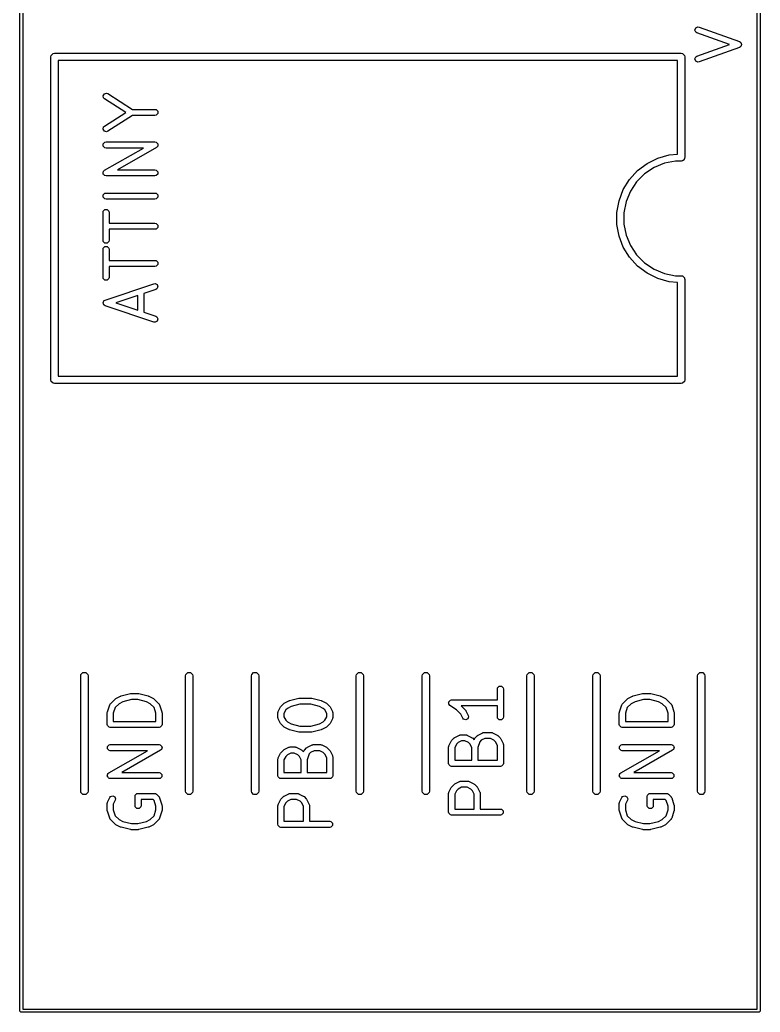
# Model space of a CAD drawing. Extents: x 131.9 to 144, y -91 to -61.8.
# Drawn here: x 131.88 to 144.03, y -91.02 to -74.75 of the extents above; entities that cross this region are included whole.
import ezdxf

# ---------------------------------------------------------------- set-up
doc = ezdxf.new("R2010")
doc.units = 0
doc.layers.add('BLACK', color=7, linetype='CONTINUOUS')

msp = doc.modelspace()

# ---------------------------------------------------------------- linework, layer by layer
at = {"layer": 'BLACK', "linetype": 'CONTINUOUS'}
for p, q in [((131.881736, -91), (131.881736, -61.8)), ((131.931736, -61.825), (131.931736, -90.975)), ((143.975728, -90.975), (143.975728, -61.825)), ((144.025728, -61.8), (144.025728, -91)), ((142.968685, -74.881607), (143.003269, -74.865225)), ((143.003269, -74.865225), (143.022569, -74.868076)), ((143.022569, -74.868076), (143.689236, -75.106171)), ((142.955814, -74.917646), (142.968685, -74.881607)), ((142.972196, -74.95223), (142.955814, -74.917646)), ((142.988935, -74.96225), (142.972196, -74.95223)), ((143.523758, -75.153258), (142.988935, -74.96225)), ((142.988935, -75.344266), (143.523758, -75.153258)), ((143.689236, -75.106171), (143.705975, -75.116191)), ((143.705975, -75.190325), (143.689236, -75.200345)), ((143.705975, -75.116191), (143.707103, -75.118573)), ((143.707103, -75.187942), (143.705975, -75.190325)), ((143.707103, -75.118573), (143.709486, -75.119702)), ((143.709486, -75.186814), (143.707103, -75.187942)), ((143.709486, -75.119702), (143.715148, -75.135557)), ((143.715148, -75.170958), (143.709486, -75.186814)), ((143.715148, -75.135557), (143.722357, -75.150775)), ((143.722357, -75.155741), (143.715148, -75.170958)), ((143.722357, -75.150775), (143.72147, -75.153258)), ((143.72147, -75.153258), (143.722357, -75.155741)), ((132.39, -75.355), (132.394567, -75.332039)), ((132.39, -80.655), (132.39, -75.355)), ((132.394567, -75.332039), (132.427039, -75.299567)), ((132.427039, -75.299567), (132.45, -75.295)), ((132.45, -75.295), (142.73, -75.295)), ((142.73, -75.295), (142.752961, -75.299567)), ((142.752961, -75.299567), (142.785433, -75.332039)), ((142.785433, -75.332039), (142.79, -75.355)), ((142.79, -75.355), (142.79, -77.005)), ((142.955814, -75.38887), (142.972196, -75.354286)), ((142.972196, -75.354286), (142.988935, -75.344266)), ((143.689236, -75.200345), (143.022569, -75.43844)), ((132.51, -75.415), (132.51, -80.595)), ((142.67, -75.415), (132.51, -75.415)), ((142.67, -76.950559), (142.67, -75.415)), ((142.968685, -75.424909), (142.955814, -75.38887)), ((143.003269, -75.441291), (142.968685, -75.424909)), ((143.022569, -75.43844), (143.003269, -75.441291)), ((133.24765, -75.99222), (133.268195, -75.959935)), ((133.255952, -76.029578), (133.24765, -75.99222)), ((133.268195, -75.959935), (133.305553, -75.951633)), ((133.305553, -75.951633), (133.323739, -75.958695)), ((133.323739, -75.958695), (133.730502, -76.217544)), ((133.270051, -76.043061), (133.255952, -76.029578)), ((133.62281, -76.267544), (133.270051, -76.043061)), ((133.270051, -76.492028), (133.62281, -76.267544)), ((133.730502, -76.317544), (133.323739, -76.576394)), ((133.730502, -76.217544), (134.096895, -76.217544)), ((134.096895, -76.317544), (133.730502, -76.317544)), ((134.096895, -76.217544), (134.116029, -76.22135)), ((134.116029, -76.313738), (134.096895, -76.317544)), ((134.116029, -76.22135), (134.143089, -76.24841)), ((134.143089, -76.286678), (134.116029, -76.313738)), ((134.143089, -76.24841), (134.143089, -76.286678)), ((133.255952, -76.505512), (133.270051, -76.492028)), ((133.24765, -76.542869), (133.255952, -76.505512)), ((133.268196, -76.575154), (133.24765, -76.542869)), ((133.305553, -76.583456), (133.268196, -76.575154)), ((133.323739, -76.576394), (133.305553, -76.583456)), ((133.250701, -76.781743), (133.277761, -76.754683)), ((133.250701, -76.820011), (133.250701, -76.781743)), ((133.277761, -76.847071), (133.250701, -76.820011)), ((133.277761, -76.754683), (133.296895, -76.750877)), ((133.296895, -76.750877), (134.096895, -76.750877)), ((134.096895, -76.750877), (134.116029, -76.754683)), ((134.116029, -76.754683), (134.120883, -76.759537)), ((134.120883, -76.759537), (134.12751, -76.761345)), ((134.12751, -76.761345), (134.133935, -76.772589)), ((134.133935, -76.772589), (134.143089, -76.781743)), ((134.138233, -76.824866), (134.136427, -76.831491)), ((134.143089, -76.820011), (134.138233, -76.824866)), ((134.143089, -76.781743), (134.143089, -76.788608)), ((134.143089, -76.788608), (134.146496, -76.794571)), ((134.146496, -76.794571), (134.143089, -76.807063)), ((134.143089, -76.807063), (134.143089, -76.820011)), ((133.272088, -77.214608), (133.908617, -76.850877)), ((133.296895, -76.850877), (133.277761, -76.847071)), ((133.908617, -76.850877), (133.296895, -76.850877)), ((134.121702, -76.844289), (133.485173, -77.20802)), ((134.136427, -76.831491), (134.121702, -76.844289)), ((142.347084, -77.016579), (142.535226, -76.963049)), ((142.535226, -76.963049), (142.67, -76.950559)), ((142.015883, -77.221651), (142.171982, -77.10377)), ((142.171982, -77.10377), (142.347084, -77.016579)), ((142.455812, -77.101124), (142.284743, -77.171983)), ((142.637418, -77.065), (142.455812, -77.101124)), ((142.73, -77.065), (142.637418, -77.065)), ((142.744056, -77.060433), (142.73, -77.065)), ((142.752961, -77.060433), (142.744056, -77.060433)), ((142.757247, -77.056146), (142.752961, -77.060433)), ((142.765267, -77.053541), (142.757247, -77.056146)), ((142.77965, -77.033743), (142.765267, -77.053541)), ((142.785433, -77.027961), (142.77965, -77.033743)), ((142.786029, -77.024964), (142.785433, -77.027961)), ((142.787063, -77.023541), (142.786029, -77.024964)), ((142.79, -77.005), (142.787063, -77.019766)), ((142.787063, -77.019766), (142.787063, -77.023541)), ((133.247294, -77.264326), (133.250701, -77.251833)), ((133.250701, -77.270288), (133.247294, -77.264326)), ((133.250701, -77.238886), (133.255556, -77.23403)), ((133.250701, -77.251833), (133.250701, -77.238886)), ((133.250701, -77.277154), (133.250701, -77.270288)), ((133.259856, -77.286309), (133.250701, -77.277154)), ((133.255556, -77.23403), (133.257363, -77.227406)), ((133.257363, -77.227406), (133.272088, -77.214608)), ((133.266281, -77.297552), (133.259856, -77.286309)), ((133.272905, -77.299358), (133.266281, -77.297552)), ((133.277761, -77.304214), (133.272905, -77.299358)), ((133.296895, -77.30802), (133.277761, -77.304214)), ((134.096895, -77.30802), (133.296895, -77.30802)), ((133.485173, -77.20802), (134.096895, -77.20802)), ((134.096895, -77.20802), (134.116029, -77.211826)), ((134.116029, -77.304214), (134.096895, -77.30802)), ((134.116029, -77.211826), (134.143089, -77.238886)), ((134.143089, -77.277154), (134.116029, -77.304214)), ((134.143089, -77.238886), (134.143089, -77.277154)), ((141.884102, -77.366207), (142.015883, -77.221651)), ((142.130785, -77.274855), (141.999855, -77.405785)), ((142.284743, -77.171983), (142.130785, -77.274855)), ((141.781127, -77.532517), (141.884102, -77.366207)), ((141.999855, -77.405785), (141.896983, -77.559743)), ((133.250701, -77.619838), (133.277761, -77.592778)), ((133.250701, -77.658106), (133.250701, -77.619838)), ((133.277761, -77.592778), (133.296895, -77.588972)), ((133.296895, -77.588972), (134.096895, -77.588972)), ((134.096895, -77.588972), (134.116029, -77.592778)), ((134.116029, -77.592778), (134.143089, -77.619838)), ((134.143089, -77.619838), (134.143089, -77.658106)), ((141.710465, -77.714917), (141.781127, -77.532517)), ((141.896983, -77.559743), (141.826124, -77.730812)), ((133.277761, -77.685166), (133.250701, -77.658106)), ((133.296895, -77.688972), (133.277761, -77.685166)), ((134.096895, -77.688972), (133.296895, -77.688972)), ((134.116029, -77.685166), (134.096895, -77.688972)), ((134.143089, -77.658106), (134.116029, -77.685166)), ((141.674522, -77.907196), (141.710465, -77.714917)), ((141.826124, -77.730812), (141.79, -77.912418)), ((133.246895, -77.905639), (133.250701, -77.886505)), ((133.246895, -78.362782), (133.246895, -77.905639)), ((133.250701, -77.886505), (133.277761, -77.859445)), ((133.277761, -77.859445), (133.316029, -77.859445)), ((133.316029, -77.859445), (133.343089, -77.886505)), ((133.343089, -77.886505), (133.346895, -77.905639)), ((133.346895, -77.905639), (133.346895, -78.084211)), ((141.674522, -78.102804), (141.674522, -77.907196)), ((141.79, -77.912418), (141.79, -78.097582)), ((133.346895, -78.084211), (134.096895, -78.084211)), ((134.096895, -78.084211), (134.116029, -78.088017)), ((134.116029, -78.088017), (134.143089, -78.115077)), ((134.143089, -78.115077), (134.143089, -78.153345)), ((141.710465, -78.295083), (141.674522, -78.102804)), ((141.79, -78.097582), (141.826124, -78.279188)), ((134.096895, -78.184211), (133.346895, -78.184211)), ((133.346895, -78.184211), (133.346895, -78.362782)), ((134.116029, -78.180405), (134.096895, -78.184211)), ((134.143089, -78.153345), (134.116029, -78.180405)), ((141.826124, -78.279188), (141.896983, -78.450257)), ((133.250701, -78.381916), (133.246895, -78.362782)), ((133.277761, -78.408976), (133.250701, -78.381916)), ((133.316029, -78.408976), (133.277761, -78.408976)), ((133.343089, -78.381916), (133.316029, -78.408976)), ((133.346895, -78.362782), (133.343089, -78.381916)), ((141.781127, -78.477483), (141.710465, -78.295083)), ((141.896983, -78.450257), (141.999855, -78.604215)), ((133.246895, -78.515163), (133.250701, -78.496029)), ((133.246895, -78.972306), (133.246895, -78.515163)), ((133.250701, -78.496029), (133.277761, -78.468969)), ((133.277761, -78.468969), (133.316029, -78.468969)), ((133.316029, -78.468969), (133.343089, -78.496029)), ((133.343089, -78.496029), (133.346895, -78.515163)), ((133.346895, -78.515163), (133.346895, -78.693735)), ((141.884102, -78.643793), (141.781127, -78.477483)), ((141.999855, -78.604215), (142.130785, -78.735145)), ((133.346895, -78.693735), (134.096895, -78.693735)), ((134.096895, -78.693735), (134.116029, -78.697541)), ((134.116029, -78.697541), (134.143089, -78.724601)), ((134.143089, -78.762869), (134.116029, -78.789929)), ((134.143089, -78.724601), (134.143089, -78.762869)), ((142.015883, -78.788349), (141.884102, -78.643793)), ((142.130785, -78.735145), (142.284743, -78.838017)), ((134.096895, -78.793735), (133.346895, -78.793735)), ((133.346895, -78.793735), (133.346895, -78.972306)), ((134.116029, -78.789929), (134.096895, -78.793735)), ((142.171982, -78.90623), (142.015883, -78.788349)), ((142.347084, -78.993421), (142.171982, -78.90623)), ((142.284743, -78.838017), (142.455812, -78.908876)), ((142.455812, -78.908876), (142.637418, -78.945)), ((133.250701, -78.99144), (133.246895, -78.972306)), ((133.277761, -79.0185), (133.250701, -78.99144)), ((133.316029, -79.0185), (133.277761, -79.0185)), ((133.281084, -79.343919), (134.081084, -79.077253)), ((133.343089, -78.99144), (133.316029, -79.0185)), ((133.346895, -78.972306), (133.343089, -78.99144)), ((134.081084, -79.077253), (134.100439, -79.074813)), ((134.100439, -79.074813), (134.134668, -79.091927)), ((134.134668, -79.091927), (134.146769, -79.128231)), ((142.535226, -79.046951), (142.347084, -78.993421)), ((142.67, -79.05944), (142.535226, -79.046951)), ((142.637418, -78.945), (142.73, -78.945)), ((142.67, -80.595), (142.67, -79.05944)), ((142.73, -78.945), (142.744056, -78.949567)), ((142.744056, -78.949567), (142.752961, -78.949567)), ((142.752961, -78.949567), (142.757247, -78.953853)), ((142.757247, -78.953853), (142.765267, -78.956459)), ((142.765267, -78.956459), (142.77965, -78.976256)), ((142.77965, -78.976256), (142.785433, -78.982039)), ((142.785433, -78.982039), (142.786029, -78.985035)), ((142.786029, -78.985035), (142.787063, -78.986459)), ((142.787063, -78.986459), (142.787063, -78.990233)), ((142.787063, -78.990233), (142.79, -79.005)), ((142.79, -79.005), (142.79, -80.655)), ((134.112707, -79.172121), (133.918323, -79.236915)), ((133.918323, -79.236915), (133.918323, -79.545791)), ((134.129655, -79.16246), (134.112707, -79.172121)), ((134.146769, -79.128231), (134.129655, -79.16246)), ((133.247021, -79.387809), (133.254108, -79.373632)), ((133.248202, -79.391353), (133.247021, -79.387809)), ((133.247021, -79.394897), (133.248202, -79.391353)), ((133.254108, -79.409073), (133.247021, -79.394897)), ((133.254108, -79.373632), (133.259122, -79.358593)), ((133.259122, -79.424113), (133.254108, -79.409073)), ((133.259122, -79.358593), (133.262464, -79.356922)), ((133.262464, -79.425783), (133.259122, -79.424113)), ((133.262464, -79.356922), (133.264135, -79.35358)), ((133.264135, -79.429126), (133.262464, -79.425783)), ((133.264135, -79.35358), (133.281084, -79.343919)), ((133.281084, -79.438787), (133.264135, -79.429126)), ((133.818323, -79.270248), (133.455008, -79.391353)), ((133.455008, -79.391353), (133.818323, -79.512458)), ((133.818323, -79.512458), (133.818323, -79.270248)), ((134.081083, -79.705454), (133.281084, -79.438787)), ((133.918323, -79.545791), (134.112706, -79.610586)), ((134.100439, -79.707894), (134.081083, -79.705454)), ((134.134668, -79.69078), (134.100439, -79.707894)), ((134.112706, -79.610586), (134.129655, -79.620247)), ((134.129655, -79.620247), (134.146769, -79.654476)), ((134.146769, -79.654476), (134.134668, -79.69078)), ((132.394567, -80.677961), (132.39, -80.655)), ((132.427039, -80.710433), (132.394567, -80.677961)), ((132.45, -80.715), (132.427039, -80.710433)), ((142.73, -80.715), (132.45, -80.715)), ((132.51, -80.595), (142.67, -80.595)), ((142.752961, -80.710433), (142.73, -80.715)), ((142.785433, -80.677961), (142.752961, -80.710433)), ((142.79, -80.655), (142.785433, -80.677961)), ((132.88, -85.51), (132.884567, -85.487039)), ((132.88, -87.4), (132.88, -85.51)), ((132.884567, -85.487039), (132.917039, -85.454567)), ((132.917039, -85.454567), (132.962961, -85.454567)), ((132.962961, -85.454567), (132.995433, -85.487039)), ((132.995433, -85.487039), (133, -85.51)), ((133, -85.51), (133, -87.4)), ((134.6, -85.51), (134.604567, -85.487039)), ((134.6, -87.4), (134.6, -85.51)), ((134.604567, -85.487039), (134.637039, -85.454567)), ((134.637039, -85.454567), (134.682961, -85.454567)), ((134.682961, -85.454567), (134.715433, -85.487039)), ((134.715433, -85.487039), (134.72, -85.51)), ((134.72, -85.51), (134.72, -87.4)), ((135.68, -85.51), (135.684567, -85.487039)), ((135.68, -87.4), (135.68, -85.51)), ((135.684567, -85.487039), (135.717039, -85.454567)), ((135.717039, -85.454567), (135.762961, -85.454567)), ((135.762961, -85.454567), (135.795433, -85.487039)), ((135.795433, -85.487039), (135.8, -85.51)), ((135.8, -85.51), (135.8, -87.4)), ((137.4, -85.51), (137.404567, -85.487039)), ((137.4, -87.4), (137.4, -85.51)), ((137.404567, -85.487039), (137.437039, -85.454567)), ((137.437039, -85.454567), (137.482961, -85.454567)), ((137.482961, -85.454567), (137.515433, -85.487039)), ((137.515433, -85.487039), (137.52, -85.51)), ((137.52, -85.51), (137.52, -87.4)), ((138.48, -85.51), (138.484567, -85.487039)), ((138.48, -87.4), (138.48, -85.51)), ((138.484567, -85.487039), (138.517039, -85.454567)), ((138.517039, -85.454567), (138.562961, -85.454567)), ((138.562961, -85.454567), (138.595433, -85.487039)), ((138.595433, -85.487039), (138.6, -85.51)), ((138.6, -85.51), (138.6, -87.4)), ((140.2, -85.51), (140.204567, -85.487039)), ((140.2, -87.4), (140.2, -85.51)), ((140.204567, -85.487039), (140.237039, -85.454567)), ((140.237039, -85.454567), (140.282961, -85.454567)), ((140.282961, -85.454567), (140.315433, -85.487039)), ((140.315433, -85.487039), (140.32, -85.51)), ((140.32, -85.51), (140.32, -87.4)), ((141.28, -85.51), (141.284567, -85.487039)), ((141.28, -87.4), (141.28, -85.51)), ((141.284567, -85.487039), (141.317039, -85.454567)), ((141.317039, -85.454567), (141.362961, -85.454567)), ((141.362961, -85.454567), (141.395433, -85.487039)), ((141.395433, -85.487039), (141.4, -85.51)), ((141.4, -85.51), (141.4, -87.4)), ((143, -85.51), (143.004567, -85.487039)), ((143, -87.4), (143, -85.51)), ((143.004567, -85.487039), (143.037039, -85.454567)), ((143.037039, -85.454567), (143.082961, -85.454567)), ((143.082961, -85.454567), (143.115433, -85.487039)), ((143.115433, -85.487039), (143.12, -85.51)), ((143.12, -85.51), (143.12, -87.4)), ((139.714895, -85.724687), (139.718701, -85.705553)), ((139.714895, -85.903258), (139.714895, -85.724687)), ((139.718701, -85.705553), (139.745761, -85.678493)), ((139.745761, -85.678493), (139.784029, -85.678493)), ((139.784029, -85.678493), (139.811089, -85.705553)), ((139.811089, -85.705553), (139.814895, -85.724687)), ((139.814895, -85.724687), (139.814895, -86.18183)), ((133.367635, -85.965522), (133.443825, -85.889332)), ((133.443825, -85.889332), (133.450491, -85.884877)), ((133.450491, -85.884877), (133.45682, -85.879966)), ((133.45682, -85.879966), (133.533011, -85.84187)), ((133.572821, -85.933768), (133.508797, -85.965779)), ((133.533011, -85.84187), (133.538293, -85.840423)), ((133.538293, -85.840423), (133.543244, -85.838085)), ((133.543244, -85.838085), (133.695625, -85.799989)), ((133.713907, -85.898496), (133.572821, -85.933768)), ((133.695625, -85.799989), (133.701742, -85.799691)), ((133.701742, -85.799691), (133.707752, -85.798496)), ((133.707752, -85.798496), (133.822038, -85.798496)), ((133.815883, -85.898496), (133.713907, -85.898496)), ((133.956967, -85.933767), (133.815883, -85.898496)), ((133.822038, -85.798496), (133.828047, -85.799691)), ((133.828047, -85.799691), (133.834165, -85.799989)), ((133.834165, -85.799989), (133.986546, -85.838085)), ((134.02099, -85.965779), (133.956967, -85.933767)), ((133.986546, -85.838085), (133.991498, -85.840424)), ((133.991498, -85.840424), (133.99678, -85.841871)), ((133.99678, -85.841871), (134.07297, -85.879966)), ((134.07297, -85.879966), (134.079298, -85.884877)), ((134.079298, -85.884877), (134.085964, -85.889331)), ((134.085964, -85.889331), (134.162155, -85.965522)), ((136.218725, -85.956156), (136.294916, -85.91806)), ((136.294916, -85.91806), (136.300199, -85.916613)), ((136.300199, -85.916613), (136.305149, -85.914275)), ((136.305149, -85.914275), (136.457531, -85.87618)), ((136.457531, -85.87618), (136.463649, -85.875882)), ((136.463649, -85.875882), (136.469657, -85.874687)), ((136.469657, -85.874687), (136.660133, -85.874687)), ((136.660133, -85.874687), (136.666142, -85.875882)), ((136.666142, -85.875882), (136.67226, -85.87618)), ((136.67226, -85.87618), (136.824641, -85.914275)), ((136.824641, -85.914275), (136.829593, -85.916614)), ((136.829593, -85.916614), (136.834875, -85.918061)), ((136.834875, -85.918061), (136.911065, -85.956156)), ((138.915846, -85.943554), (138.918701, -85.939271)), ((138.918701, -85.934124), (138.928996, -85.923828)), ((138.918701, -85.939271), (138.918701, -85.934124)), ((138.928996, -85.923828), (138.937073, -85.911714)), ((138.937073, -85.911714), (138.94212, -85.910704)), ((138.94212, -85.910704), (138.945761, -85.907064)), ((138.945761, -85.907064), (138.964895, -85.903258)), ((138.964895, -85.903258), (139.714895, -85.903258)), ((141.767635, -85.965522), (141.843825, -85.889332)), ((141.843825, -85.889332), (141.850491, -85.884877)), ((141.850491, -85.884877), (141.85682, -85.879966)), ((141.85682, -85.879966), (141.933011, -85.84187)), ((141.972821, -85.933768), (141.908797, -85.965779)), ((141.933011, -85.84187), (141.938293, -85.840423)), ((141.938293, -85.840423), (141.943244, -85.838085)), ((141.943244, -85.838085), (142.095625, -85.799989)), ((142.113907, -85.898496), (141.972821, -85.933768)), ((142.095625, -85.799989), (142.101742, -85.799691)), ((142.101742, -85.799691), (142.107752, -85.798496)), ((142.107752, -85.798496), (142.222038, -85.798496)), ((142.215883, -85.898496), (142.113907, -85.898496)), ((142.356967, -85.933767), (142.215883, -85.898496)), ((142.222038, -85.798496), (142.228047, -85.799691)), ((142.228047, -85.799691), (142.234165, -85.799989)), ((142.234165, -85.799989), (142.386546, -85.838085)), ((142.42099, -85.965779), (142.356967, -85.933767)), ((142.386546, -85.838085), (142.391498, -85.840424)), ((142.391498, -85.840424), (142.39678, -85.841871)), ((142.39678, -85.841871), (142.47297, -85.879966)), ((142.47297, -85.879966), (142.479298, -85.884877)), ((142.479298, -85.884877), (142.485964, -85.889331)), ((142.485964, -85.889331), (142.562155, -85.965522)), ((133.316458, -86.1073), (133.317461, -86.099352)), ((133.317461, -86.099352), (133.355556, -85.985066)), ((133.355556, -85.985066), (133.356796, -85.98289)), ((133.356796, -85.981743), (133.361246, -85.975082)), ((133.356796, -85.98289), (133.356796, -85.981743)), ((133.361246, -85.975082), (133.365217, -85.968117)), ((133.365217, -85.968117), (133.366244, -85.967603)), ((133.366244, -85.967603), (133.367635, -85.965522)), ((133.446691, -86.027885), (133.414895, -86.123275)), ((133.508797, -85.965779), (133.446691, -86.027885)), ((134.083099, -86.027887), (134.02099, -85.965779)), ((134.114895, -86.123275), (134.083099, -86.027887)), ((134.162155, -85.965522), (134.163545, -85.967603)), ((134.163545, -85.967603), (134.164573, -85.968117)), ((134.164573, -85.968117), (134.168543, -85.975082)), ((134.168543, -85.975082), (134.172994, -85.981743)), ((134.172994, -85.981743), (134.172994, -85.98289)), ((134.172994, -85.98289), (134.174234, -85.985066)), ((134.174234, -85.985066), (134.212329, -86.099352)), ((134.212329, -86.099352), (134.213331, -86.1073)), ((136.117136, -86.103894), (136.118701, -86.096029)), ((136.118701, -86.096029), (136.119512, -86.095217)), ((136.119512, -86.095217), (136.120174, -86.092803)), ((136.120174, -86.092803), (136.158269, -86.016611)), ((136.158269, -86.016611), (136.163182, -86.010279)), ((136.163182, -86.010279), (136.167635, -86.003617)), ((136.167635, -86.003617), (136.205729, -85.965522)), ((136.205729, -85.965522), (136.212403, -85.961062)), ((136.212403, -85.961062), (136.218725, -85.956156)), ((136.244083, -86.068588), (136.214895, -86.126965)), ((136.270704, -86.041968), (136.244083, -86.068588)), ((136.334726, -86.009958), (136.270704, -86.041968)), ((136.475812, -85.974687), (136.334726, -86.009958)), ((136.653978, -85.974687), (136.475812, -85.974687)), ((136.795062, -86.009957), (136.653978, -85.974687)), ((136.859085, -86.041969), (136.795062, -86.009957)), ((136.885708, -86.068592), (136.859085, -86.041969)), ((136.914895, -86.126965), (136.885708, -86.068592)), ((136.911065, -85.956156), (136.917393, -85.961067)), ((136.917393, -85.961067), (136.924059, -85.965521)), ((136.924059, -85.965521), (136.962155, -86.003616)), ((136.962155, -86.003616), (136.966611, -86.010286)), ((136.966611, -86.010286), (136.971521, -86.016612)), ((136.971521, -86.016612), (137.009617, -86.092803)), ((137.009617, -86.092803), (137.010278, -86.095218)), ((137.010278, -86.095218), (137.011089, -86.096029)), ((137.011089, -86.096029), (137.012652, -86.103889)), ((138.918701, -85.957829), (138.915846, -85.943554)), ((138.918701, -85.972392), (138.918701, -85.957829)), ((138.922341, -85.976032), (138.918701, -85.972392)), ((138.923351, -85.98108), (138.922341, -85.976032)), ((138.93716, -85.99486), (138.923351, -85.98108)), ((139.047323, -86.068302), (138.93716, -85.99486)), ((139.114279, -86.135258), (139.047323, -86.068302)), ((139.714895, -86.003258), (139.1237, -86.003258)), ((139.1237, -86.003258), (139.190726, -86.070284)), ((139.190726, -86.070284), (139.19518, -86.07695)), ((139.19518, -86.07695), (139.200092, -86.083279)), ((139.200092, -86.083279), (139.238188, -86.15947)), ((139.714895, -86.18183), (139.714895, -86.003258)), ((141.716458, -86.1073), (141.717461, -86.099352)), ((141.717461, -86.099352), (141.755556, -85.985066)), ((141.755556, -85.985066), (141.756796, -85.98289)), ((141.756796, -85.981743), (141.761246, -85.975082)), ((141.756796, -85.98289), (141.756796, -85.981743)), ((141.761246, -85.975082), (141.765217, -85.968117)), ((141.765217, -85.968117), (141.766244, -85.967603)), ((141.766244, -85.967603), (141.767635, -85.965522)), ((141.846691, -86.027885), (141.814895, -86.123275)), ((141.908797, -85.965779), (141.846691, -86.027885)), ((142.483099, -86.027887), (142.42099, -85.965779)), ((142.514895, -86.123275), (142.483099, -86.027887)), ((142.562155, -85.965522), (142.563545, -85.967603)), ((142.563545, -85.967603), (142.564573, -85.968117)), ((142.564573, -85.968117), (142.568543, -85.975082)), ((142.568543, -85.975082), (142.572994, -85.981743)), ((142.572994, -85.981743), (142.572994, -85.98289)), ((142.572994, -85.98289), (142.574234, -85.985066)), ((142.574234, -85.985066), (142.612329, -86.099352)), ((142.612329, -86.099352), (142.613331, -86.1073)), ((133.314895, -86.115163), (133.316458, -86.1073)), ((133.314895, -86.305639), (133.314895, -86.115163)), ((133.414895, -86.123275), (133.414895, -86.255639)), ((133.414895, -86.255639), (134.114895, -86.255639)), ((134.114895, -86.255639), (134.114895, -86.123275)), ((134.213331, -86.1073), (134.214895, -86.115163)), ((134.214895, -86.115163), (134.214895, -86.305639)), ((136.114895, -86.115163), (136.115383, -86.112706)), ((136.114895, -86.191353), (136.114895, -86.115163)), ((136.115383, -86.193809), (136.114895, -86.191353)), ((136.115021, -86.111619), (136.117136, -86.103894)), ((136.115383, -86.112706), (136.115021, -86.111619)), ((136.115021, -86.194897), (136.115383, -86.193809)), ((136.117136, -86.202621), (136.115021, -86.194897)), ((136.118701, -86.210487), (136.117136, -86.202621)), ((136.119512, -86.211298), (136.118701, -86.210487)), ((136.120174, -86.213713), (136.119512, -86.211298)), ((136.158269, -86.289905), (136.120174, -86.213713)), ((136.214895, -86.126965), (136.214895, -86.17955)), ((136.214895, -86.17955), (136.244083, -86.237927)), ((136.244083, -86.237927), (136.270704, -86.264547)), ((136.270704, -86.264547), (136.334726, -86.296557)), ((136.795062, -86.296558), (136.859085, -86.264546)), ((136.859085, -86.264546), (136.885708, -86.237923)), ((136.885708, -86.237923), (136.914895, -86.17955)), ((136.914895, -86.17955), (136.914895, -86.126965)), ((137.009617, -86.213713), (136.971521, -86.289904)), ((137.010278, -86.211297), (137.009617, -86.213713)), ((137.011089, -86.210487), (137.010278, -86.211297)), ((137.012652, -86.202626), (137.011089, -86.210487)), ((137.012652, -86.103889), (137.014769, -86.111619)), ((137.014769, -86.194897), (137.012652, -86.202626)), ((137.014769, -86.111619), (137.014406, -86.112706)), ((137.014406, -86.112706), (137.014895, -86.115163)), ((137.014895, -86.191353), (137.014406, -86.193809)), ((137.014406, -86.193809), (137.014769, -86.194897)), ((137.014895, -86.115163), (137.014895, -86.191353)), ((139.148745, -86.204191), (139.114279, -86.135258)), ((139.160706, -86.219602), (139.148745, -86.204191)), ((139.19701, -86.231704), (139.160706, -86.219602)), ((139.231238, -86.21459), (139.19701, -86.231704)), ((139.24334, -86.178286), (139.231238, -86.21459)), ((139.238188, -86.15947), (139.24334, -86.178286)), ((139.718701, -86.200964), (139.714895, -86.18183)), ((139.745761, -86.228024), (139.718701, -86.200964)), ((139.784029, -86.228024), (139.745761, -86.228024)), ((139.811089, -86.200964), (139.784029, -86.228024)), ((139.814895, -86.18183), (139.811089, -86.200964)), ((141.714895, -86.115163), (141.716458, -86.1073)), ((141.714895, -86.305639), (141.714895, -86.115163)), ((141.814895, -86.123275), (141.814895, -86.255639)), ((141.814895, -86.255639), (142.514895, -86.255639)), ((142.514895, -86.255639), (142.514895, -86.123275)), ((142.613331, -86.1073), (142.614895, -86.115163)), ((142.614895, -86.115163), (142.614895, -86.305639)), ((133.318701, -86.324773), (133.314895, -86.305639)), ((133.345761, -86.351833), (133.318701, -86.324773)), ((133.364895, -86.355639), (133.345761, -86.351833)), ((134.164895, -86.355639), (133.364895, -86.355639)), ((134.184029, -86.351833), (134.164895, -86.355639)), ((134.211089, -86.324773), (134.184029, -86.351833)), ((134.214895, -86.305639), (134.211089, -86.324773)), ((136.163182, -86.296236), (136.158269, -86.289905)), ((136.167635, -86.302899), (136.163182, -86.296236)), ((136.205729, -86.340994), (136.167635, -86.302899)), ((136.212403, -86.345453), (136.205729, -86.340994)), ((136.218725, -86.35036), (136.212403, -86.345453)), ((136.294916, -86.388456), (136.218725, -86.35036)), ((136.300198, -86.389902), (136.294916, -86.388456)), ((136.305149, -86.392241), (136.300198, -86.389902)), ((136.45753, -86.430337), (136.305149, -86.392241)), ((136.334726, -86.296557), (136.475812, -86.33183)), ((136.475812, -86.33183), (136.653978, -86.33183)), ((136.653978, -86.33183), (136.795062, -86.296558)), ((136.824641, -86.392241), (136.67226, -86.430337)), ((136.829593, -86.389901), (136.824641, -86.392241)), ((136.834875, -86.388455), (136.829593, -86.389901)), ((136.911065, -86.35036), (136.834875, -86.388455)), ((136.917393, -86.345448), (136.911065, -86.35036)), ((136.924059, -86.340995), (136.917393, -86.345448)), ((136.962155, -86.3029), (136.924059, -86.340995)), ((136.966611, -86.296229), (136.962155, -86.3029)), ((136.971521, -86.289904), (136.966611, -86.296229)), ((141.718701, -86.324773), (141.714895, -86.305639)), ((141.745761, -86.351833), (141.718701, -86.324773)), ((141.764895, -86.355639), (141.745761, -86.351833)), ((142.564895, -86.355639), (141.764895, -86.355639)), ((142.584029, -86.351833), (142.564895, -86.355639)), ((142.611089, -86.324773), (142.584029, -86.351833)), ((142.614895, -86.305639), (142.611089, -86.324773)), ((136.463647, -86.430634), (136.45753, -86.430337)), ((136.469657, -86.43183), (136.463647, -86.430634)), ((136.660133, -86.43183), (136.469657, -86.43183)), ((136.666142, -86.430634), (136.660133, -86.43183)), ((136.67226, -86.430337), (136.666142, -86.430634)), ((138.920174, -86.654708), (138.958269, -86.578516)), ((138.958269, -86.578516), (138.963182, -86.572184)), ((138.963182, -86.572184), (138.967635, -86.565522)), ((138.967635, -86.565522), (139.005729, -86.527427)), ((139.005729, -86.527427), (139.012403, -86.522967)), ((139.012403, -86.522967), (139.018725, -86.518061)), ((139.018725, -86.518061), (139.094916, -86.479965)), ((139.129079, -86.574687), (139.070704, -86.603873)), ((139.094916, -86.479965), (139.097331, -86.479303)), ((139.097331, -86.479303), (139.098142, -86.478493)), ((139.098142, -86.478493), (139.106002, -86.476929)), ((139.106002, -86.476929), (139.113732, -86.474813)), ((139.113732, -86.474813), (139.114819, -86.475175)), ((139.114819, -86.475175), (139.117276, -86.474687)), ((139.117276, -86.474687), (139.193466, -86.474687)), ((139.181664, -86.574687), (139.129079, -86.574687)), ((139.24004, -86.603875), (139.181664, -86.574687)), ((139.193466, -86.474687), (139.195922, -86.475175)), ((139.195922, -86.475175), (139.19701, -86.474813)), ((139.19701, -86.474813), (139.204734, -86.476928)), ((139.204734, -86.476928), (139.2126, -86.478493)), ((139.2126, -86.478493), (139.213411, -86.479304)), ((139.213411, -86.479304), (139.215826, -86.479966)), ((139.215826, -86.479966), (139.292018, -86.518061)), ((139.292018, -86.518061), (139.298349, -86.522974)), ((139.298349, -86.522974), (139.305012, -86.527427)), ((139.305012, -86.527427), (139.33352, -86.555934)), ((139.33352, -86.555934), (139.336508, -86.546971)), ((139.336508, -86.546971), (139.337748, -86.544795)), ((139.337748, -86.543647), (139.342202, -86.53698)), ((139.337748, -86.544795), (139.337748, -86.543647)), ((139.342202, -86.53698), (139.346169, -86.530022)), ((139.346169, -86.530022), (139.347195, -86.529508)), ((139.347195, -86.529508), (139.348587, -86.527426)), ((139.348587, -86.527426), (139.386683, -86.489331)), ((139.386683, -86.489331), (139.393348, -86.484877)), ((139.393348, -86.484877), (139.399677, -86.479966)), ((139.427642, -86.589792), (139.395847, -86.68518)), ((139.399677, -86.479966), (139.475866, -86.44187)), ((139.451656, -86.565778), (139.427642, -86.589792)), ((139.510031, -86.536591), (139.451656, -86.565778)), ((139.475866, -86.44187), (139.478282, -86.441208)), ((139.478282, -86.441208), (139.479094, -86.440397)), ((139.479094, -86.440397), (139.486952, -86.438833)), ((139.486952, -86.438833), (139.494682, -86.436717)), ((139.494682, -86.436717), (139.49577, -86.437079)), ((139.49577, -86.437079), (139.498228, -86.436591)), ((139.498228, -86.436591), (139.612514, -86.436591)), ((139.600711, -86.536591), (139.510031, -86.536591)), ((139.659086, -86.565779), (139.600711, -86.536591)), ((139.612514, -86.436591), (139.61497, -86.437079)), ((139.61497, -86.437079), (139.616059, -86.436717)), ((139.616059, -86.436717), (139.623786, -86.438833)), ((139.623786, -86.438833), (139.631648, -86.440397)), ((139.631648, -86.440397), (139.632459, -86.441208)), ((139.632459, -86.441208), (139.634875, -86.44187)), ((139.634875, -86.44187), (139.711065, -86.479966)), ((139.685708, -86.592401), (139.659086, -86.565779)), ((139.711065, -86.479966), (139.71739, -86.484875)), ((139.71739, -86.484875), (139.724059, -86.489331)), ((139.724059, -86.489331), (139.762155, -86.527426)), ((139.762155, -86.527426), (139.766606, -86.534089)), ((139.766606, -86.534089), (139.771521, -86.540421)), ((139.771521, -86.540421), (139.809616, -86.616611)), ((133.318701, -86.667457), (133.345761, -86.640397)), ((133.318701, -86.705725), (133.318701, -86.667457)), ((133.345761, -86.732785), (133.318701, -86.705725)), ((133.340088, -87.100322), (133.976617, -86.736591)), ((133.345761, -86.640397), (133.364895, -86.636591)), ((133.364895, -86.736591), (133.345761, -86.732785)), ((133.364895, -86.636591), (134.164895, -86.636591)), ((133.976617, -86.736591), (133.364895, -86.736591)), ((134.189702, -86.730003), (133.553173, -87.093734)), ((134.164895, -86.636591), (134.184029, -86.640397)), ((134.184029, -86.640397), (134.188883, -86.645251)), ((134.188883, -86.645251), (134.19551, -86.647059)), ((134.204427, -86.717205), (134.189702, -86.730003)), ((134.19551, -86.647059), (134.201935, -86.658303)), ((134.201935, -86.658303), (134.211089, -86.667457)), ((134.206233, -86.71058), (134.204427, -86.717205)), ((134.211089, -86.705725), (134.206233, -86.71058)), ((134.211089, -86.667457), (134.211089, -86.674322)), ((134.211089, -86.674322), (134.214496, -86.680285)), ((134.214496, -86.680285), (134.211089, -86.692777)), ((134.211089, -86.692777), (134.211089, -86.705725)), ((136.167635, -86.765522), (136.205729, -86.727427)), ((136.205729, -86.727427), (136.212403, -86.722967)), ((136.212403, -86.722967), (136.218725, -86.718061)), ((136.218725, -86.718061), (136.294916, -86.679965)), ((136.294916, -86.679965), (136.297331, -86.679303)), ((136.297331, -86.679303), (136.298142, -86.678493)), ((136.298142, -86.678493), (136.306002, -86.676929)), ((136.306002, -86.676929), (136.313732, -86.674813)), ((136.313732, -86.674813), (136.314819, -86.675175)), ((136.314819, -86.675175), (136.317276, -86.674687)), ((136.317276, -86.674687), (136.393466, -86.674687)), ((136.393466, -86.674687), (136.395922, -86.675175)), ((136.395922, -86.675175), (136.39701, -86.674813)), ((136.39701, -86.674813), (136.404734, -86.676928)), ((136.404734, -86.676928), (136.4126, -86.678493)), ((136.4126, -86.678493), (136.413411, -86.679304)), ((136.413411, -86.679304), (136.415826, -86.679966)), ((136.415826, -86.679966), (136.492018, -86.718061)), ((136.492018, -86.718061), (136.498349, -86.722974)), ((136.498349, -86.722974), (136.505012, -86.727427)), ((136.505012, -86.727427), (136.53352, -86.755934)), ((136.53352, -86.755934), (136.536508, -86.746971)), ((136.536508, -86.746971), (136.537748, -86.744795)), ((136.537748, -86.743647), (136.542202, -86.73698)), ((136.537748, -86.744795), (136.537748, -86.743647)), ((136.542202, -86.73698), (136.546169, -86.730022)), ((136.546169, -86.730022), (136.547195, -86.729508)), ((136.547195, -86.729508), (136.548587, -86.727426)), ((136.548587, -86.727426), (136.586683, -86.689331)), ((136.586683, -86.689331), (136.593348, -86.684877)), ((136.593348, -86.684877), (136.599677, -86.679966)), ((136.599677, -86.679966), (136.675866, -86.64187)), ((136.710031, -86.736591), (136.651656, -86.765778)), ((136.675866, -86.64187), (136.678282, -86.641208)), ((136.678282, -86.641208), (136.679094, -86.640397)), ((136.679094, -86.640397), (136.686952, -86.638833)), ((136.686952, -86.638833), (136.694682, -86.636717)), ((136.694682, -86.636717), (136.69577, -86.637079)), ((136.69577, -86.637079), (136.698228, -86.636591)), ((136.698228, -86.636591), (136.812514, -86.636591)), ((136.800711, -86.736591), (136.710031, -86.736591)), ((136.859086, -86.765779), (136.800711, -86.736591)), ((136.812514, -86.636591), (136.81497, -86.637079)), ((136.81497, -86.637079), (136.816059, -86.636717)), ((136.816059, -86.636717), (136.823786, -86.638833)), ((136.823786, -86.638833), (136.831648, -86.640397)), ((136.831648, -86.640397), (136.832459, -86.641208)), ((136.832459, -86.641208), (136.834875, -86.64187)), ((136.834875, -86.64187), (136.911065, -86.679966)), ((136.911065, -86.679966), (136.91739, -86.684875)), ((136.91739, -86.684875), (136.924059, -86.689331)), ((136.924059, -86.689331), (136.962155, -86.727426)), ((136.962155, -86.727426), (136.966606, -86.734089)), ((136.966606, -86.734089), (136.971521, -86.740421)), ((136.971521, -86.740421), (137.009616, -86.816611)), ((138.914895, -86.677068), (138.915383, -86.674611)), ((138.914895, -86.943734), (138.914895, -86.677068)), ((138.915021, -86.673524), (138.917136, -86.665799)), ((138.915383, -86.674611), (138.915021, -86.673524)), ((138.917136, -86.665799), (138.918701, -86.657934)), ((138.918701, -86.657934), (138.919512, -86.657122)), ((138.919512, -86.657122), (138.920174, -86.654708)), ((139.044083, -86.630493), (139.014895, -86.68887)), ((139.014895, -86.68887), (139.014895, -86.893734)), ((139.070704, -86.603873), (139.044083, -86.630493)), ((139.26666, -86.630496), (139.24004, -86.603875)), ((139.295847, -86.68887), (139.26666, -86.630496)), ((139.295847, -86.893734), (139.295847, -86.68887)), ((139.395847, -86.68518), (139.395847, -86.893734)), ((139.714895, -86.650775), (139.685708, -86.592401)), ((139.714895, -86.893734), (139.714895, -86.650775)), ((139.809616, -86.616611), (139.810277, -86.619026)), ((139.810277, -86.619026), (139.811089, -86.619838)), ((139.811089, -86.619838), (139.812652, -86.627699)), ((139.812652, -86.627699), (139.814769, -86.635427)), ((139.814769, -86.635427), (139.814406, -86.636515)), ((139.814406, -86.636515), (139.814895, -86.638972)), ((139.814895, -86.638972), (139.814895, -86.943734)), ((141.718701, -86.667457), (141.745761, -86.640397)), ((141.718701, -86.705725), (141.718701, -86.667457)), ((141.745761, -86.732785), (141.718701, -86.705725)), ((141.740088, -87.100322), (142.376617, -86.736591)), ((141.745761, -86.640397), (141.764895, -86.636591)), ((141.764895, -86.736591), (141.745761, -86.732785)), ((141.764895, -86.636591), (142.564895, -86.636591)), ((142.376617, -86.736591), (141.764895, -86.736591)), ((142.589702, -86.730003), (141.953173, -87.093734)), ((142.564895, -86.636591), (142.584029, -86.640397)), ((142.584029, -86.640397), (142.588883, -86.645251)), ((142.588883, -86.645251), (142.59551, -86.647059)), ((142.604427, -86.717205), (142.589702, -86.730003)), ((142.59551, -86.647059), (142.601935, -86.658303)), ((142.601935, -86.658303), (142.611089, -86.667457)), ((142.606233, -86.71058), (142.604427, -86.717205)), ((142.611089, -86.705725), (142.606233, -86.71058)), ((142.611089, -86.667457), (142.611089, -86.674322)), ((142.611089, -86.674322), (142.614496, -86.680285)), ((142.614496, -86.680285), (142.611089, -86.692777)), ((142.611089, -86.692777), (142.611089, -86.705725)), ((136.114895, -86.877068), (136.115383, -86.874611)), ((136.114895, -87.143734), (136.114895, -86.877068)), ((136.115021, -86.873524), (136.117136, -86.865799)), ((136.115383, -86.874611), (136.115021, -86.873524)), ((136.117136, -86.865799), (136.118701, -86.857934)), ((136.118701, -86.857934), (136.119512, -86.857122)), ((136.119512, -86.857122), (136.120174, -86.854708)), ((136.120174, -86.854708), (136.158269, -86.778516)), ((136.158269, -86.778516), (136.163182, -86.772184)), ((136.163182, -86.772184), (136.167635, -86.765522)), ((136.244083, -86.830493), (136.214895, -86.88887)), ((136.214895, -86.88887), (136.214895, -87.093734)), ((136.270704, -86.803873), (136.244083, -86.830493)), ((136.329079, -86.774687), (136.270704, -86.803873)), ((136.381664, -86.774687), (136.329079, -86.774687)), ((136.44004, -86.803875), (136.381664, -86.774687)), ((136.46666, -86.830496), (136.44004, -86.803875)), ((136.495847, -86.88887), (136.46666, -86.830496)), ((136.495847, -87.093734), (136.495847, -86.88887)), ((136.627642, -86.789792), (136.595847, -86.88518)), ((136.595847, -86.88518), (136.595847, -87.093734)), ((136.651656, -86.765778), (136.627642, -86.789792)), ((136.885708, -86.792401), (136.859086, -86.765779)), ((136.914895, -86.850775), (136.885708, -86.792401)), ((136.914895, -87.093734), (136.914895, -86.850775)), ((137.009616, -86.816611), (137.010277, -86.819026)), ((137.010277, -86.819026), (137.011089, -86.819838)), ((137.011089, -86.819838), (137.012652, -86.827699)), ((137.012652, -86.827699), (137.014769, -86.835427)), ((137.014769, -86.835427), (137.014406, -86.836515)), ((137.014406, -86.836515), (137.014895, -86.838972)), ((137.014895, -86.838972), (137.014895, -87.143734)), ((139.014895, -86.893734), (139.295847, -86.893734)), ((139.395847, -86.893734), (139.714895, -86.893734)), ((138.918701, -86.962868), (138.914895, -86.943734)), ((138.945761, -86.989928), (138.918701, -86.962868)), ((138.964895, -86.993734), (138.945761, -86.989928)), ((139.764895, -86.993734), (138.964895, -86.993734)), ((139.784029, -86.989928), (139.764895, -86.993734)), ((139.811089, -86.962868), (139.784029, -86.989928)), ((139.814895, -86.943734), (139.811089, -86.962868)), ((133.315294, -87.15004), (133.318701, -87.137547)), ((133.318701, -87.156002), (133.315294, -87.15004)), ((133.318701, -87.1246), (133.323556, -87.119744)), ((133.318701, -87.137547), (133.318701, -87.1246)), ((133.318701, -87.162868), (133.318701, -87.156002)), ((133.327856, -87.172023), (133.318701, -87.162868)), ((133.323556, -87.119744), (133.325363, -87.11312)), ((133.325363, -87.11312), (133.340088, -87.100322)), ((133.334281, -87.183266), (133.327856, -87.172023)), ((133.340905, -87.185072), (133.334281, -87.183266)), ((133.345761, -87.189928), (133.340905, -87.185072)), ((133.364895, -87.193734), (133.345761, -87.189928)), ((134.164895, -87.193734), (133.364895, -87.193734)), ((133.553173, -87.093734), (134.164895, -87.093734)), ((134.164895, -87.093734), (134.184029, -87.09754)), ((134.184029, -87.189928), (134.164895, -87.193734)), ((134.184029, -87.09754), (134.211089, -87.1246)), ((134.211089, -87.162868), (134.184029, -87.189928)), ((134.211089, -87.1246), (134.211089, -87.162868)), ((136.118701, -87.162868), (136.114895, -87.143734)), ((136.145761, -87.189928), (136.118701, -87.162868)), ((136.164895, -87.193734), (136.145761, -87.189928)), ((136.964895, -87.193734), (136.164895, -87.193734)), ((136.214895, -87.093734), (136.495847, -87.093734)), ((136.595847, -87.093734), (136.914895, -87.093734)), ((136.984029, -87.189928), (136.964895, -87.193734)), ((137.011089, -87.162868), (136.984029, -87.189928)), ((137.014895, -87.143734), (137.011089, -87.162868)), ((139.018724, -87.279966), (139.094915, -87.24187)), ((139.094915, -87.24187), (139.09733, -87.241208)), ((139.09733, -87.241208), (139.098142, -87.240397)), ((139.098142, -87.240397), (139.106003, -87.238833)), ((139.106003, -87.238833), (139.113731, -87.236717)), ((139.113731, -87.236717), (139.114819, -87.237079)), ((139.114819, -87.237079), (139.117276, -87.236591)), ((139.117276, -87.236591), (139.231561, -87.236591)), ((139.231561, -87.236591), (139.234017, -87.237079)), ((139.234017, -87.237079), (139.235106, -87.236717)), ((139.235106, -87.236717), (139.242833, -87.238833)), ((139.242833, -87.238833), (139.250695, -87.240397)), ((139.250695, -87.240397), (139.251506, -87.241208)), ((139.251506, -87.241208), (139.253922, -87.24187)), ((139.253922, -87.24187), (139.330113, -87.279966)), ((141.715294, -87.15004), (141.718701, -87.137547)), ((141.718701, -87.156002), (141.715294, -87.15004)), ((141.718701, -87.1246), (141.723556, -87.119744)), ((141.718701, -87.137547), (141.718701, -87.1246)), ((141.718701, -87.162868), (141.718701, -87.156002)), ((141.727856, -87.172023), (141.718701, -87.162868)), ((141.723556, -87.119744), (141.725363, -87.11312)), ((141.725363, -87.11312), (141.740088, -87.100322)), ((141.734281, -87.183266), (141.727856, -87.172023)), ((141.740905, -87.185072), (141.734281, -87.183266)), ((141.745761, -87.189928), (141.740905, -87.185072)), ((141.764895, -87.193734), (141.745761, -87.189928)), ((142.564895, -87.193734), (141.764895, -87.193734)), ((141.953173, -87.093734), (142.564895, -87.093734)), ((142.564895, -87.093734), (142.584029, -87.09754)), ((142.584029, -87.189928), (142.564895, -87.193734)), ((142.584029, -87.09754), (142.611089, -87.1246)), ((142.611089, -87.162868), (142.584029, -87.189928)), ((142.611089, -87.1246), (142.611089, -87.162868)), ((132.884567, -87.422961), (132.88, -87.4)), ((133, -87.4), (132.995433, -87.422961)), ((134.604567, -87.422961), (134.6, -87.4)), ((134.72, -87.4), (134.715433, -87.422961)), ((135.684567, -87.422961), (135.68, -87.4)), ((135.8, -87.4), (135.795433, -87.422961)), ((137.404567, -87.422961), (137.4, -87.4)), ((137.52, -87.4), (137.515433, -87.422961)), ((138.484567, -87.422961), (138.48, -87.4)), ((138.6, -87.4), (138.595433, -87.422961)), ((138.920174, -87.416611), (138.958269, -87.340421)), ((138.958269, -87.340421), (138.963184, -87.334086)), ((138.963184, -87.334086), (138.967635, -87.327427)), ((138.967635, -87.327427), (139.005729, -87.289332)), ((139.005729, -87.289332), (139.012395, -87.284877)), ((139.012395, -87.284877), (139.018724, -87.279966)), ((139.044082, -87.392399), (139.014895, -87.450775)), ((139.070703, -87.365779), (139.044082, -87.392399)), ((139.129079, -87.336591), (139.070703, -87.365779)), ((139.219758, -87.336591), (139.129079, -87.336591)), ((139.278134, -87.365779), (139.219758, -87.336591)), ((139.304754, -87.3924), (139.278134, -87.365779)), ((139.333942, -87.450775), (139.304754, -87.3924)), ((139.330113, -87.279966), (139.336444, -87.284879)), ((139.336444, -87.284879), (139.343107, -87.289332)), ((139.343107, -87.289332), (139.381202, -87.327426)), ((139.381202, -87.327426), (139.385656, -87.334092)), ((139.385656, -87.334092), (139.390568, -87.340421)), ((139.390568, -87.340421), (139.428663, -87.416611)), ((140.204567, -87.422961), (140.2, -87.4)), ((140.32, -87.4), (140.315433, -87.422961)), ((141.284567, -87.422961), (141.28, -87.4)), ((141.4, -87.4), (141.395433, -87.422961)), ((143.004567, -87.422961), (143, -87.4)), ((143.12, -87.4), (143.115433, -87.422961)), ((132.917039, -87.455433), (132.884567, -87.422961)), ((132.962961, -87.455433), (132.917039, -87.455433)), ((132.995433, -87.422961), (132.962961, -87.455433)), ((133.320174, -87.578516), (133.358269, -87.502326)), ((133.358269, -87.502326), (133.37023, -87.486914)), ((133.37023, -87.486914), (133.406535, -87.474813)), ((133.406535, -87.474813), (133.440763, -87.491927)), ((133.447711, -87.547048), (133.414895, -87.61268)), ((133.440763, -87.491927), (133.452864, -87.528232)), ((133.452864, -87.528232), (133.447711, -87.547048)), ((133.772038, -87.486591), (133.775844, -87.467457)), ((133.772038, -87.638972), (133.772038, -87.486591)), ((133.775844, -87.467457), (133.802904, -87.440397)), ((133.802904, -87.440397), (133.822038, -87.436591)), ((133.822038, -87.436591), (134.088704, -87.436591)), ((134.067994, -87.536591), (133.872038, -87.536591)), ((133.872038, -87.536591), (133.872038, -87.638972)), ((134.083098, -87.551695), (134.067994, -87.536591)), ((134.114895, -87.647085), (134.083098, -87.551695)), ((134.088704, -87.436591), (134.107838, -87.440397)), ((134.107838, -87.440397), (134.124059, -87.451236)), ((134.124059, -87.451236), (134.162155, -87.489332)), ((134.162155, -87.489332), (134.163545, -87.491413)), ((134.163545, -87.491413), (134.164573, -87.491927)), ((134.164573, -87.491927), (134.168543, -87.498892)), ((134.168543, -87.498892), (134.172994, -87.505553)), ((134.172994, -87.505553), (134.172994, -87.5067)), ((134.172994, -87.5067), (134.174234, -87.508876)), ((134.174234, -87.508876), (134.212329, -87.623161)), ((134.637039, -87.455433), (134.604567, -87.422961)), ((134.682961, -87.455433), (134.637039, -87.455433)), ((134.715433, -87.422961), (134.682961, -87.455433)), ((135.717039, -87.455433), (135.684567, -87.422961)), ((135.762961, -87.455433), (135.717039, -87.455433)), ((135.795433, -87.422961), (135.762961, -87.455433)), ((136.120174, -87.616611), (136.158269, -87.540421)), ((136.158269, -87.540421), (136.163184, -87.534086)), ((136.163184, -87.534086), (136.167635, -87.527427)), ((136.167635, -87.527427), (136.205729, -87.489332)), ((136.205729, -87.489332), (136.212395, -87.484877)), ((136.212395, -87.484877), (136.218724, -87.479966)), ((136.218724, -87.479966), (136.294915, -87.44187)), ((136.270703, -87.565779), (136.244082, -87.592399)), ((136.329079, -87.536591), (136.270703, -87.565779)), ((136.294915, -87.44187), (136.29733, -87.441208)), ((136.29733, -87.441208), (136.298142, -87.440397)), ((136.298142, -87.440397), (136.306003, -87.438833)), ((136.306003, -87.438833), (136.313731, -87.436717)), ((136.313731, -87.436717), (136.314819, -87.437079)), ((136.314819, -87.437079), (136.317276, -87.436591)), ((136.317276, -87.436591), (136.431561, -87.436591)), ((136.419758, -87.536591), (136.329079, -87.536591)), ((136.478134, -87.565779), (136.419758, -87.536591)), ((136.431561, -87.436591), (136.434017, -87.437079)), ((136.434017, -87.437079), (136.435106, -87.436717)), ((136.435106, -87.436717), (136.442833, -87.438833)), ((136.442833, -87.438833), (136.450695, -87.440397)), ((136.450695, -87.440397), (136.451506, -87.441208)), ((136.451506, -87.441208), (136.453922, -87.44187)), ((136.453922, -87.44187), (136.530113, -87.479966)), ((136.504754, -87.5924), (136.478134, -87.565779)), ((136.530113, -87.479966), (136.536444, -87.484879)), ((136.536444, -87.484879), (136.543107, -87.489332)), ((136.543107, -87.489332), (136.581202, -87.527426)), ((136.581202, -87.527426), (136.585656, -87.534092)), ((136.585656, -87.534092), (136.590568, -87.540421)), ((136.590568, -87.540421), (136.628663, -87.616611)), ((137.437039, -87.455433), (137.404567, -87.422961)), ((137.482961, -87.455433), (137.437039, -87.455433)), ((137.515433, -87.422961), (137.482961, -87.455433)), ((138.517039, -87.455433), (138.484567, -87.422961)), ((138.562961, -87.455433), (138.517039, -87.455433)), ((138.595433, -87.422961), (138.562961, -87.455433)), ((138.914895, -87.438972), (138.915383, -87.436515)), ((138.914895, -87.743734), (138.914895, -87.438972)), ((138.915021, -87.435427), (138.917137, -87.427699)), ((138.915383, -87.436515), (138.915021, -87.435427)), ((138.917137, -87.427699), (138.918701, -87.419838)), ((138.918701, -87.419838), (138.919512, -87.419026)), ((138.919512, -87.419026), (138.920174, -87.416611)), ((139.014895, -87.450775), (139.014895, -87.693734)), ((139.333942, -87.693734), (139.333942, -87.450775)), ((139.428663, -87.416611), (139.429324, -87.419026)), ((139.429324, -87.419026), (139.430136, -87.419838)), ((139.430136, -87.419838), (139.431699, -87.427699)), ((139.431699, -87.427699), (139.433816, -87.435427)), ((139.433816, -87.435427), (139.433453, -87.436515)), ((139.433453, -87.436515), (139.433942, -87.438972)), ((139.433942, -87.438972), (139.433942, -87.693734)), ((140.237039, -87.455433), (140.204567, -87.422961)), ((140.282961, -87.455433), (140.237039, -87.455433)), ((140.315433, -87.422961), (140.282961, -87.455433)), ((141.317039, -87.455433), (141.284567, -87.422961)), ((141.362961, -87.455433), (141.317039, -87.455433)), ((141.395433, -87.422961), (141.362961, -87.455433)), ((141.720174, -87.578516), (141.758269, -87.502326)), ((141.758269, -87.502326), (141.77023, -87.486914)), ((141.77023, -87.486914), (141.806535, -87.474813)), ((141.806535, -87.474813), (141.840763, -87.491927)), ((141.847711, -87.547048), (141.814895, -87.61268)), ((141.840763, -87.491927), (141.852864, -87.528232)), ((141.852864, -87.528232), (141.847711, -87.547048)), ((142.172038, -87.486591), (142.175844, -87.467457)), ((142.172038, -87.638972), (142.172038, -87.486591)), ((142.175844, -87.467457), (142.202904, -87.440397)), ((142.202904, -87.440397), (142.222038, -87.436591)), ((142.222038, -87.436591), (142.488704, -87.436591)), ((142.467994, -87.536591), (142.272038, -87.536591)), ((142.272038, -87.536591), (142.272038, -87.638972)), ((142.483098, -87.551695), (142.467994, -87.536591)), ((142.514895, -87.647085), (142.483098, -87.551695)), ((142.488704, -87.436591), (142.507838, -87.440397)), ((142.507838, -87.440397), (142.524059, -87.451236)), ((142.524059, -87.451236), (142.562155, -87.489332)), ((142.562155, -87.489332), (142.563545, -87.491413)), ((142.563545, -87.491413), (142.564573, -87.491927)), ((142.564573, -87.491927), (142.568543, -87.498892)), ((142.568543, -87.498892), (142.572994, -87.505553)), ((142.572994, -87.505553), (142.572994, -87.5067)), ((142.572994, -87.5067), (142.574234, -87.508876)), ((142.574234, -87.508876), (142.612329, -87.623161)), ((143.037039, -87.455433), (143.004567, -87.422961)), ((143.082961, -87.455433), (143.037039, -87.455433)), ((143.115433, -87.422961), (143.082961, -87.455433)), ((133.314895, -87.600877), (133.315383, -87.59842)), ((133.314895, -87.715163), (133.314895, -87.600877)), ((133.316458, -87.723025), (133.314895, -87.715163)), ((133.315021, -87.597332), (133.317137, -87.589604)), ((133.315383, -87.59842), (133.315021, -87.597332)), ((133.317461, -87.730974), (133.316458, -87.723025)), ((133.317137, -87.589604), (133.318701, -87.581743)), ((133.318701, -87.581743), (133.319512, -87.580931)), ((133.319512, -87.580931), (133.320174, -87.578516)), ((133.414895, -87.61268), (133.414895, -87.70705)), ((133.414895, -87.70705), (133.446691, -87.80244)), ((133.775844, -87.658106), (133.772038, -87.638972)), ((133.802904, -87.685166), (133.775844, -87.658106)), ((133.841172, -87.685166), (133.802904, -87.685166)), ((133.868232, -87.658106), (133.841172, -87.685166)), ((133.872038, -87.638972), (133.868232, -87.658106)), ((134.083099, -87.802438), (134.114895, -87.70705)), ((134.114895, -87.70705), (134.114895, -87.647085)), ((134.212329, -87.623161), (134.213331, -87.631109)), ((134.213331, -87.723025), (134.212329, -87.730974)), ((134.213331, -87.631109), (134.214895, -87.638972)), ((134.214895, -87.715163), (134.213331, -87.723025)), ((134.214895, -87.638972), (134.214895, -87.715163)), ((136.114895, -87.638972), (136.115383, -87.636515)), ((136.114895, -87.943734), (136.114895, -87.638972)), ((136.115021, -87.635427), (136.117137, -87.627699)), ((136.115383, -87.636515), (136.115021, -87.635427)), ((136.117137, -87.627699), (136.118701, -87.619838)), ((136.118701, -87.619838), (136.119512, -87.619026)), ((136.119512, -87.619026), (136.120174, -87.616611)), ((136.244082, -87.592399), (136.214895, -87.650775)), ((136.214895, -87.650775), (136.214895, -87.893734)), ((136.533942, -87.650775), (136.504754, -87.5924)), ((136.533942, -87.893734), (136.533942, -87.650775)), ((136.628663, -87.616611), (136.629324, -87.619026)), ((136.629324, -87.619026), (136.630136, -87.619838)), ((136.630136, -87.619838), (136.631699, -87.627699)), ((136.631699, -87.627699), (136.633816, -87.635427)), ((136.633816, -87.635427), (136.633453, -87.636515)), ((136.633453, -87.636515), (136.633942, -87.638972)), ((136.633942, -87.638972), (136.633942, -87.893734)), ((139.014895, -87.693734), (139.333942, -87.693734)), ((139.433942, -87.693734), (139.764895, -87.693734)), ((139.764895, -87.693734), (139.784029, -87.69754)), ((139.784029, -87.69754), (139.811089, -87.7246)), ((139.811089, -87.7246), (139.811089, -87.762868)), ((141.714895, -87.600877), (141.715383, -87.59842)), ((141.714895, -87.715163), (141.714895, -87.600877)), ((141.716458, -87.723025), (141.714895, -87.715163)), ((141.715021, -87.597332), (141.717137, -87.589604)), ((141.715383, -87.59842), (141.715021, -87.597332)), ((141.717461, -87.730974), (141.716458, -87.723025)), ((141.717137, -87.589604), (141.718701, -87.581743)), ((141.718701, -87.581743), (141.719512, -87.580931)), ((141.719512, -87.580931), (141.720174, -87.578516)), ((141.814895, -87.61268), (141.814895, -87.70705)), ((141.814895, -87.70705), (141.846691, -87.80244)), ((142.175844, -87.658106), (142.172038, -87.638972)), ((142.202904, -87.685166), (142.175844, -87.658106)), ((142.241172, -87.685166), (142.202904, -87.685166)), ((142.268232, -87.658106), (142.241172, -87.685166)), ((142.272038, -87.638972), (142.268232, -87.658106)), ((142.483099, -87.802438), (142.514895, -87.70705)), ((142.514895, -87.70705), (142.514895, -87.647085)), ((142.612329, -87.623161), (142.613331, -87.631109)), ((142.613331, -87.723025), (142.612329, -87.730974)), ((142.613331, -87.631109), (142.614895, -87.638972)), ((142.614895, -87.715163), (142.613331, -87.723025)), ((142.614895, -87.638972), (142.614895, -87.715163)), ((133.355556, -87.84526), (133.317461, -87.730974)), ((133.356796, -87.847435), (133.355556, -87.84526)), ((133.356796, -87.848583), (133.356796, -87.847435)), ((133.361246, -87.855243), (133.356796, -87.848583)), ((133.365217, -87.862209), (133.361246, -87.855243)), ((133.366244, -87.862722), (133.365217, -87.862209)), ((133.367635, -87.864804), (133.366244, -87.862722)), ((133.443825, -87.940994), (133.367635, -87.864804)), ((133.446691, -87.80244), (133.508797, -87.864546)), ((133.508797, -87.864546), (133.572821, -87.896557)), ((133.956967, -87.896558), (134.02099, -87.864546)), ((134.02099, -87.864546), (134.083099, -87.802438)), ((134.162155, -87.864804), (134.085964, -87.940995)), ((134.163545, -87.862722), (134.162155, -87.864804)), ((134.164573, -87.862209), (134.163545, -87.862722)), ((134.168543, -87.855243), (134.164573, -87.862209)), ((134.172994, -87.848583), (134.168543, -87.855243)), ((134.174234, -87.84526), (134.172994, -87.847435)), ((134.172994, -87.847435), (134.172994, -87.848583)), ((134.212329, -87.730974), (134.174234, -87.84526)), ((138.918701, -87.762868), (138.914895, -87.743734)), ((138.945761, -87.789928), (138.918701, -87.762868)), ((138.964895, -87.793734), (138.945761, -87.789928)), ((139.764895, -87.793734), (138.964895, -87.793734)), ((139.784029, -87.789928), (139.764895, -87.793734)), ((139.811089, -87.762868), (139.784029, -87.789928)), ((141.755556, -87.84526), (141.717461, -87.730974)), ((141.756796, -87.847435), (141.755556, -87.84526)), ((141.756796, -87.848583), (141.756796, -87.847435)), ((141.761246, -87.855243), (141.756796, -87.848583)), ((141.765217, -87.862209), (141.761246, -87.855243)), ((141.766244, -87.862722), (141.765217, -87.862209)), ((141.767635, -87.864804), (141.766244, -87.862722)), ((141.843825, -87.940994), (141.767635, -87.864804)), ((141.846691, -87.80244), (141.908797, -87.864546)), ((141.908797, -87.864546), (141.972821, -87.896557)), ((142.356967, -87.896558), (142.42099, -87.864546)), ((142.42099, -87.864546), (142.483099, -87.802438)), ((142.562155, -87.864804), (142.485964, -87.940995)), ((142.563545, -87.862722), (142.562155, -87.864804)), ((142.564573, -87.862209), (142.563545, -87.862722)), ((142.568543, -87.855243), (142.564573, -87.862209)), ((142.572994, -87.848583), (142.568543, -87.855243)), ((142.574234, -87.84526), (142.572994, -87.847435)), ((142.572994, -87.847435), (142.572994, -87.848583)), ((142.612329, -87.730974), (142.574234, -87.84526)), ((133.450491, -87.945448), (133.443825, -87.940994)), ((133.45682, -87.95036), (133.450491, -87.945448)), ((133.533011, -87.988456), (133.45682, -87.95036)), ((133.538293, -87.989902), (133.533011, -87.988456)), ((133.543244, -87.992241), (133.538293, -87.989902)), ((133.695625, -88.030337), (133.543244, -87.992241)), ((133.572821, -87.896557), (133.713907, -87.93183)), ((133.701742, -88.030634), (133.695625, -88.030337)), ((133.707752, -88.03183), (133.701742, -88.030634)), ((133.822038, -88.03183), (133.707752, -88.03183)), ((133.713907, -87.93183), (133.815883, -87.93183)), ((133.815883, -87.93183), (133.956967, -87.896558)), ((133.828047, -88.030634), (133.822038, -88.03183)), ((133.834165, -88.030337), (133.828047, -88.030634)), ((133.986546, -87.992241), (133.834165, -88.030337)), ((133.991498, -87.989901), (133.986546, -87.992241)), ((133.99678, -87.988455), (133.991498, -87.989901)), ((134.07297, -87.95036), (133.99678, -87.988455)), ((134.079298, -87.945448), (134.07297, -87.95036)), ((134.085964, -87.940995), (134.079298, -87.945448)), ((136.118701, -87.962868), (136.114895, -87.943734)), ((136.145761, -87.989928), (136.118701, -87.962868)), ((136.164895, -87.993734), (136.145761, -87.989928)), ((136.964895, -87.993734), (136.164895, -87.993734)), ((136.214895, -87.893734), (136.533942, -87.893734)), ((136.633942, -87.893734), (136.964895, -87.893734)), ((136.964895, -87.893734), (136.984029, -87.89754)), ((136.984029, -87.989928), (136.964895, -87.993734)), ((136.984029, -87.89754), (137.011089, -87.9246)), ((137.011089, -87.962868), (136.984029, -87.989928)), ((137.011089, -87.9246), (137.011089, -87.962868)), ((141.850491, -87.945448), (141.843825, -87.940994)), ((141.85682, -87.95036), (141.850491, -87.945448)), ((141.933011, -87.988456), (141.85682, -87.95036)), ((141.938293, -87.989902), (141.933011, -87.988456)), ((141.943244, -87.992241), (141.938293, -87.989902)), ((142.095625, -88.030337), (141.943244, -87.992241)), ((141.972821, -87.896557), (142.113907, -87.93183)), ((142.101742, -88.030634), (142.095625, -88.030337)), ((142.107752, -88.03183), (142.101742, -88.030634)), ((142.222038, -88.03183), (142.107752, -88.03183)), ((142.113907, -87.93183), (142.215883, -87.93183)), ((142.215883, -87.93183), (142.356967, -87.896558)), ((142.228047, -88.030634), (142.222038, -88.03183)), ((142.234165, -88.030337), (142.228047, -88.030634)), ((142.386546, -87.992241), (142.234165, -88.030337)), ((142.391498, -87.989901), (142.386546, -87.992241)), ((142.39678, -87.988455), (142.391498, -87.989901)), ((142.47297, -87.95036), (142.39678, -87.988455)), ((142.479298, -87.945448), (142.47297, -87.95036)), ((142.485964, -87.940995), (142.479298, -87.945448)), ((131.931736, -90.975), (143.975728, -90.975)), ((131.883639, -91.009567), (131.881736, -91)), ((131.897169, -91.023097), (131.883639, -91.009567)), ((131.906736, -91.025), (131.897169, -91.023097)), ((144.000728, -91.025), (131.906736, -91.025)), ((144.010295, -91.023097), (144.000728, -91.025)), ((144.023825, -91.009567), (144.010295, -91.023097)), ((144.025728, -91), (144.023825, -91.009567))]:
    msp.add_line(p, q, dxfattribs=at)

doc.saveas('drawing.dxf')
